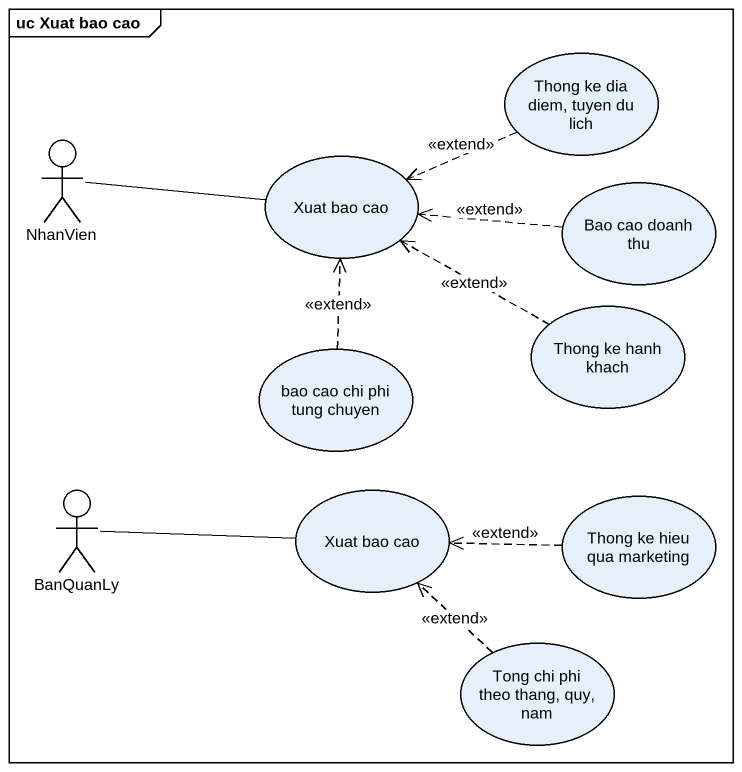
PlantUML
@startuml
mainframe uc Xuat bao cao
usecase "Thong ke dia diem, tuyen du lich" as Thong_ke_dia_diem_tuyen_du
actor NhanVien
usecase "Xuat bao cao" as Xuat_bao_cao
usecase "Bao cao doanh thu" as Bao_cao_doanh_thu
usecase "bao cao chi phi tung chuyen" as bao_cao_chi_phi_tung_chuyen
usecase "Thong ke hanh khach" as Thong_ke_hanh_khach
actor BanQuanLy
usecase "Xuat bao cao" as Xuat_bao_cao_2
usecase "Thong ke hieu qua marketing" as Thong_ke_hieu_qua_marketing
usecase "Tong chi phi theo thang, quy, nam" as Tong_chi_phi_theo_thang_quy
Thong_ke_dia_diem_tuyen_du .left.> Xuat_bao_cao : <<extend>>
NhanVien -right- Xuat_bao_cao
Bao_cao_doanh_thu .left.> Xuat_bao_cao : <<extend>>
bao_cao_chi_phi_tung_chuyen .up.> Xuat_bao_cao : <<extend>>
Thong_ke_hanh_khach .left.> Xuat_bao_cao : <<extend>>
BanQuanLy -right- Xuat_bao_cao_2
Thong_ke_hieu_qua_marketing .left.> Xuat_bao_cao_2 : <<extend>>
Tong_chi_phi_theo_thang_quy .up.> Xuat_bao_cao_2 : <<extend>>
@enduml
